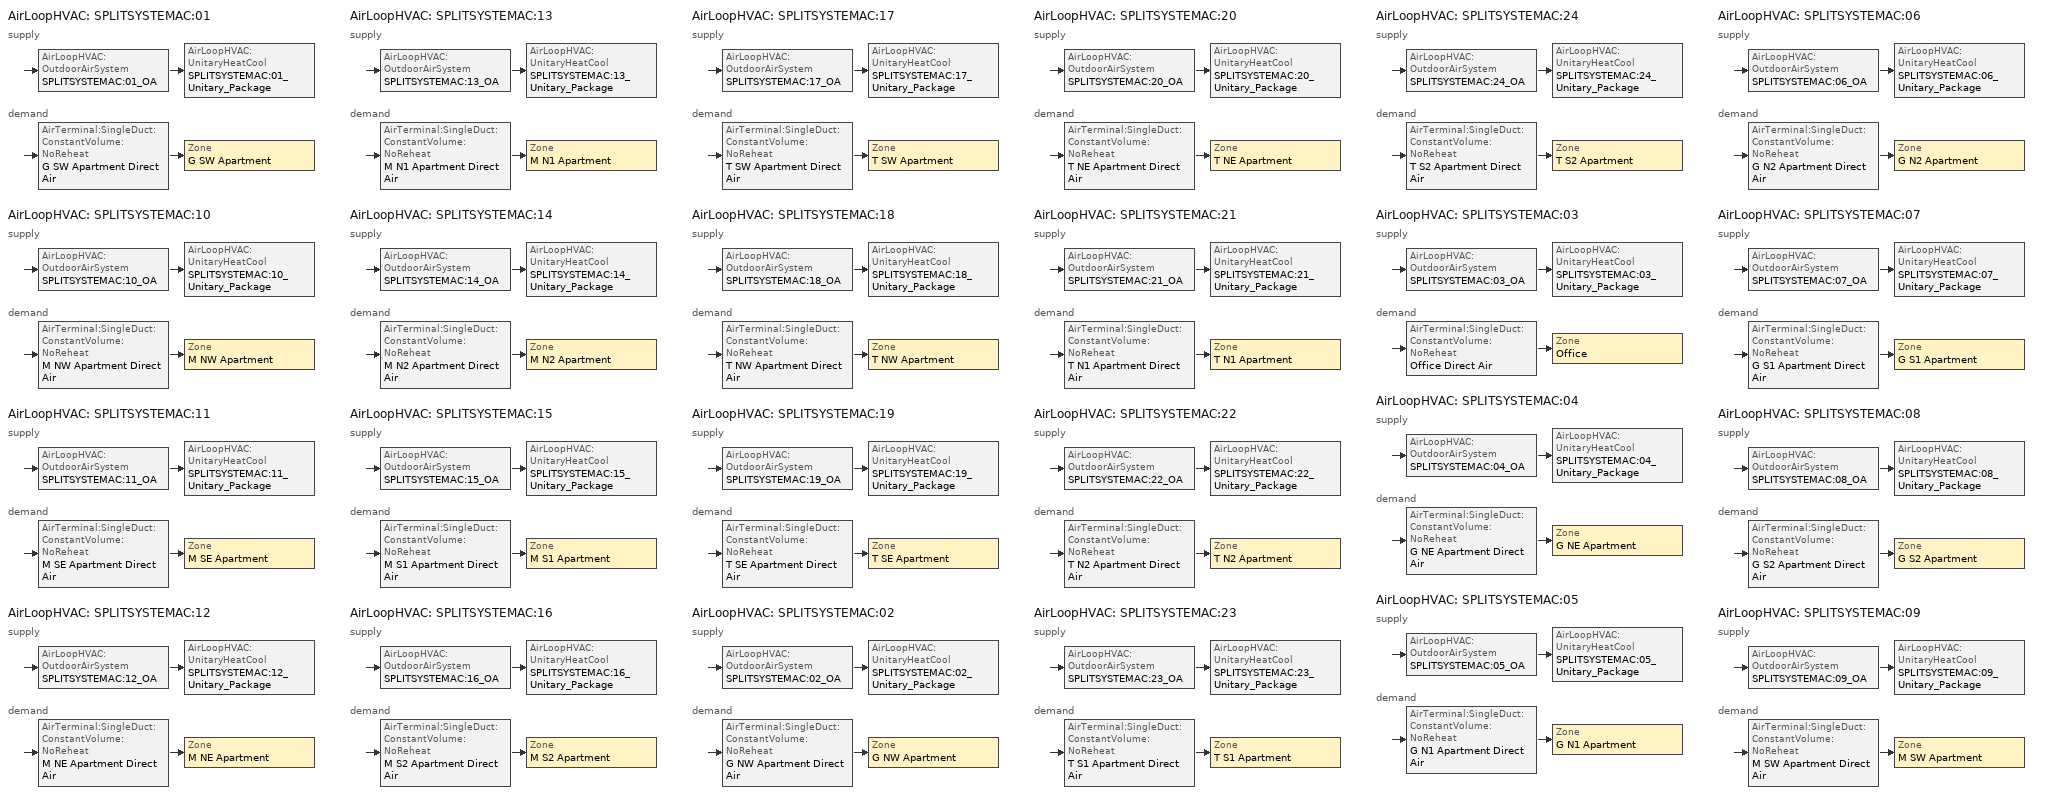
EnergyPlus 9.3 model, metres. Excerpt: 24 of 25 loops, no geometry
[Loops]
AirLoopHVAC 'SPLITSYSTEMAC:01'
 supply: AirLoopHVAC:OutdoorAirSystem 'SPLITSYSTEMAC:01_OA' > AirLoopHVAC:UnitaryHeatCool 'SPLITSYSTEMAC:01_Unitary_Package'
 demand: AirTerminal:SingleDuct:ConstantVolume:NoReheat 'G SW Apartment Direct Air' > Zone 'G SW Apartment'
AirLoopHVAC 'SPLITSYSTEMAC:10'
 supply: AirLoopHVAC:OutdoorAirSystem 'SPLITSYSTEMAC:10_OA' > AirLoopHVAC:UnitaryHeatCool 'SPLITSYSTEMAC:10_Unitary_Package'
 demand: AirTerminal:SingleDuct:ConstantVolume:NoReheat 'M NW Apartment Direct Air' > Zone 'M NW Apartment'
AirLoopHVAC 'SPLITSYSTEMAC:11'
 supply: AirLoopHVAC:OutdoorAirSystem 'SPLITSYSTEMAC:11_OA' > AirLoopHVAC:UnitaryHeatCool 'SPLITSYSTEMAC:11_Unitary_Package'
 demand: AirTerminal:SingleDuct:ConstantVolume:NoReheat 'M SE Apartment Direct Air' > Zone 'M SE Apartment'
AirLoopHVAC 'SPLITSYSTEMAC:12'
 supply: AirLoopHVAC:OutdoorAirSystem 'SPLITSYSTEMAC:12_OA' > AirLoopHVAC:UnitaryHeatCool 'SPLITSYSTEMAC:12_Unitary_Package'
 demand: AirTerminal:SingleDuct:ConstantVolume:NoReheat 'M NE Apartment Direct Air' > Zone 'M NE Apartment'
AirLoopHVAC 'SPLITSYSTEMAC:13'
 supply: AirLoopHVAC:OutdoorAirSystem 'SPLITSYSTEMAC:13_OA' > AirLoopHVAC:UnitaryHeatCool 'SPLITSYSTEMAC:13_Unitary_Package'
 demand: AirTerminal:SingleDuct:ConstantVolume:NoReheat 'M N1 Apartment Direct Air' > Zone 'M N1 Apartment'
AirLoopHVAC 'SPLITSYSTEMAC:14'
 supply: AirLoopHVAC:OutdoorAirSystem 'SPLITSYSTEMAC:14_OA' > AirLoopHVAC:UnitaryHeatCool 'SPLITSYSTEMAC:14_Unitary_Package'
 demand: AirTerminal:SingleDuct:ConstantVolume:NoReheat 'M N2 Apartment Direct Air' > Zone 'M N2 Apartment'
AirLoopHVAC 'SPLITSYSTEMAC:15'
 supply: AirLoopHVAC:OutdoorAirSystem 'SPLITSYSTEMAC:15_OA' > AirLoopHVAC:UnitaryHeatCool 'SPLITSYSTEMAC:15_Unitary_Package'
 demand: AirTerminal:SingleDuct:ConstantVolume:NoReheat 'M S1 Apartment Direct Air' > Zone 'M S1 Apartment'
AirLoopHVAC 'SPLITSYSTEMAC:16'
 supply: AirLoopHVAC:OutdoorAirSystem 'SPLITSYSTEMAC:16_OA' > AirLoopHVAC:UnitaryHeatCool 'SPLITSYSTEMAC:16_Unitary_Package'
 demand: AirTerminal:SingleDuct:ConstantVolume:NoReheat 'M S2 Apartment Direct Air' > Zone 'M S2 Apartment'
AirLoopHVAC 'SPLITSYSTEMAC:17'
 supply: AirLoopHVAC:OutdoorAirSystem 'SPLITSYSTEMAC:17_OA' > AirLoopHVAC:UnitaryHeatCool 'SPLITSYSTEMAC:17_Unitary_Package'
 demand: AirTerminal:SingleDuct:ConstantVolume:NoReheat 'T SW Apartment Direct Air' > Zone 'T SW Apartment'
AirLoopHVAC 'SPLITSYSTEMAC:18'
 supply: AirLoopHVAC:OutdoorAirSystem 'SPLITSYSTEMAC:18_OA' > AirLoopHVAC:UnitaryHeatCool 'SPLITSYSTEMAC:18_Unitary_Package'
 demand: AirTerminal:SingleDuct:ConstantVolume:NoReheat 'T NW Apartment Direct Air' > Zone 'T NW Apartment'
AirLoopHVAC 'SPLITSYSTEMAC:19'
 supply: AirLoopHVAC:OutdoorAirSystem 'SPLITSYSTEMAC:19_OA' > AirLoopHVAC:UnitaryHeatCool 'SPLITSYSTEMAC:19_Unitary_Package'
 demand: AirTerminal:SingleDuct:ConstantVolume:NoReheat 'T SE Apartment Direct Air' > Zone 'T SE Apartment'
AirLoopHVAC 'SPLITSYSTEMAC:02'
 supply: AirLoopHVAC:OutdoorAirSystem 'SPLITSYSTEMAC:02_OA' > AirLoopHVAC:UnitaryHeatCool 'SPLITSYSTEMAC:02_Unitary_Package'
 demand: AirTerminal:SingleDuct:ConstantVolume:NoReheat 'G NW Apartment Direct Air' > Zone 'G NW Apartment'
AirLoopHVAC 'SPLITSYSTEMAC:20'
 supply: AirLoopHVAC:OutdoorAirSystem 'SPLITSYSTEMAC:20_OA' > AirLoopHVAC:UnitaryHeatCool 'SPLITSYSTEMAC:20_Unitary_Package'
 demand: AirTerminal:SingleDuct:ConstantVolume:NoReheat 'T NE Apartment Direct Air' > Zone 'T NE Apartment'
AirLoopHVAC 'SPLITSYSTEMAC:21'
 supply: AirLoopHVAC:OutdoorAirSystem 'SPLITSYSTEMAC:21_OA' > AirLoopHVAC:UnitaryHeatCool 'SPLITSYSTEMAC:21_Unitary_Package'
 demand: AirTerminal:SingleDuct:ConstantVolume:NoReheat 'T N1 Apartment Direct Air' > Zone 'T N1 Apartment'
AirLoopHVAC 'SPLITSYSTEMAC:22'
 supply: AirLoopHVAC:OutdoorAirSystem 'SPLITSYSTEMAC:22_OA' > AirLoopHVAC:UnitaryHeatCool 'SPLITSYSTEMAC:22_Unitary_Package'
 demand: AirTerminal:SingleDuct:ConstantVolume:NoReheat 'T N2 Apartment Direct Air' > Zone 'T N2 Apartment'
AirLoopHVAC 'SPLITSYSTEMAC:23'
 supply: AirLoopHVAC:OutdoorAirSystem 'SPLITSYSTEMAC:23_OA' > AirLoopHVAC:UnitaryHeatCool 'SPLITSYSTEMAC:23_Unitary_Package'
 demand: AirTerminal:SingleDuct:ConstantVolume:NoReheat 'T S1 Apartment Direct Air' > Zone 'T S1 Apartment'
AirLoopHVAC 'SPLITSYSTEMAC:24'
 supply: AirLoopHVAC:OutdoorAirSystem 'SPLITSYSTEMAC:24_OA' > AirLoopHVAC:UnitaryHeatCool 'SPLITSYSTEMAC:24_Unitary_Package'
 demand: AirTerminal:SingleDuct:ConstantVolume:NoReheat 'T S2 Apartment Direct Air' > Zone 'T S2 Apartment'
AirLoopHVAC 'SPLITSYSTEMAC:03'
 supply: AirLoopHVAC:OutdoorAirSystem 'SPLITSYSTEMAC:03_OA' > AirLoopHVAC:UnitaryHeatCool 'SPLITSYSTEMAC:03_Unitary_Package'
 demand: AirTerminal:SingleDuct:ConstantVolume:NoReheat 'Office Direct Air' > Zone 'Office'
AirLoopHVAC 'SPLITSYSTEMAC:04'
 supply: AirLoopHVAC:OutdoorAirSystem 'SPLITSYSTEMAC:04_OA' > AirLoopHVAC:UnitaryHeatCool 'SPLITSYSTEMAC:04_Unitary_Package'
 demand: AirTerminal:SingleDuct:ConstantVolume:NoReheat 'G NE Apartment Direct Air' > Zone 'G NE Apartment'
AirLoopHVAC 'SPLITSYSTEMAC:05'
 supply: AirLoopHVAC:OutdoorAirSystem 'SPLITSYSTEMAC:05_OA' > AirLoopHVAC:UnitaryHeatCool 'SPLITSYSTEMAC:05_Unitary_Package'
 demand: AirTerminal:SingleDuct:ConstantVolume:NoReheat 'G N1 Apartment Direct Air' > Zone 'G N1 Apartment'
AirLoopHVAC 'SPLITSYSTEMAC:06'
 supply: AirLoopHVAC:OutdoorAirSystem 'SPLITSYSTEMAC:06_OA' > AirLoopHVAC:UnitaryHeatCool 'SPLITSYSTEMAC:06_Unitary_Package'
 demand: AirTerminal:SingleDuct:ConstantVolume:NoReheat 'G N2 Apartment Direct Air' > Zone 'G N2 Apartment'
AirLoopHVAC 'SPLITSYSTEMAC:07'
 supply: AirLoopHVAC:OutdoorAirSystem 'SPLITSYSTEMAC:07_OA' > AirLoopHVAC:UnitaryHeatCool 'SPLITSYSTEMAC:07_Unitary_Package'
 demand: AirTerminal:SingleDuct:ConstantVolume:NoReheat 'G S1 Apartment Direct Air' > Zone 'G S1 Apartment'
AirLoopHVAC 'SPLITSYSTEMAC:08'
 supply: AirLoopHVAC:OutdoorAirSystem 'SPLITSYSTEMAC:08_OA' > AirLoopHVAC:UnitaryHeatCool 'SPLITSYSTEMAC:08_Unitary_Package'
 demand: AirTerminal:SingleDuct:ConstantVolume:NoReheat 'G S2 Apartment Direct Air' > Zone 'G S2 Apartment'
AirLoopHVAC 'SPLITSYSTEMAC:09'
 supply: AirLoopHVAC:OutdoorAirSystem 'SPLITSYSTEMAC:09_OA' > AirLoopHVAC:UnitaryHeatCool 'SPLITSYSTEMAC:09_Unitary_Package'
 demand: AirTerminal:SingleDuct:ConstantVolume:NoReheat 'M SW Apartment Direct Air' > Zone 'M SW Apartment'
[Fan:OnOff] Availability Schedule=ALWAYS_ON; Fan Total Efficiency=0.53625; Pressure Rise {Pa}=622; Maximum Flow Rate {m3/s}=AUTOSIZE; Motor Efficiency=0.825; Motor In Airstream Fraction=1
SPLITSYSTEMAC:01_Unitary_Package_fan; SPLITSYSTEMAC:02_Unitary_Package_fan; SPLITSYSTEMAC:03_Unitary_Package_fan; SPLITSYSTEMAC:04_Unitary_Package_fan; SPLITSYSTEMAC:05_Unitary_Package_fan; SPLITSYSTEMAC:06_Unitary_Package_fan; SPLITSYSTEMAC:07_Unitary_Package_fan; SPLITSYSTEMAC:08_Unitary_Package_fan; SPLITSYSTEMAC:09_Unitary_Package_fan; SPLITSYSTEMAC:10_Unitary_Package_fan; SPLITSYSTEMAC:11_Unitary_Package_fan; SPLITSYSTEMAC:12_Unitary_Package_fan; SPLITSYSTEMAC:13_Unitary_Package_fan; SPLITSYSTEMAC:14_Unitary_Package_fan; SPLITSYSTEMAC:15_Unitary_Package_fan; SPLITSYSTEMAC:16_Unitary_Package_fan; SPLITSYSTEMAC:17_Unitary_Package_fan; SPLITSYSTEMAC:18_Unitary_Package_fan; SPLITSYSTEMAC:19_Unitary_Package_fan; SPLITSYSTEMAC:20_Unitary_Package_fan; SPLITSYSTEMAC:21_Unitary_Package_fan; SPLITSYSTEMAC:22_Unitary_Package_fan; SPLITSYSTEMAC:23_Unitary_Package_fan; SPLITSYSTEMAC:24_Unitary_Package_fan
[Coil:Heating:Fuel] Availability Schedule=ALWAYS_ON; Fuel Type=NaturalGas; Burner Efficiency=0.8; Nominal Capacity {W}=AUTOSIZE
SPLITSYSTEMAC:01_Unitary_Package_HeatCoil; SPLITSYSTEMAC:02_Unitary_Package_HeatCoil; SPLITSYSTEMAC:03_Unitary_Package_HeatCoil; SPLITSYSTEMAC:04_Unitary_Package_HeatCoil; SPLITSYSTEMAC:05_Unitary_Package_HeatCoil; SPLITSYSTEMAC:06_Unitary_Package_HeatCoil; SPLITSYSTEMAC:07_Unitary_Package_HeatCoil; SPLITSYSTEMAC:08_Unitary_Package_HeatCoil; SPLITSYSTEMAC:09_Unitary_Package_HeatCoil; SPLITSYSTEMAC:10_Unitary_Package_HeatCoil; SPLITSYSTEMAC:11_Unitary_Package_HeatCoil; SPLITSYSTEMAC:12_Unitary_Package_HeatCoil; SPLITSYSTEMAC:13_Unitary_Package_HeatCoil; SPLITSYSTEMAC:14_Unitary_Package_HeatCoil; SPLITSYSTEMAC:15_Unitary_Package_HeatCoil; SPLITSYSTEMAC:16_Unitary_Package_HeatCoil; SPLITSYSTEMAC:17_Unitary_Package_HeatCoil; SPLITSYSTEMAC:18_Unitary_Package_HeatCoil; SPLITSYSTEMAC:19_Unitary_Package_HeatCoil; SPLITSYSTEMAC:20_Unitary_Package_HeatCoil; SPLITSYSTEMAC:21_Unitary_Package_HeatCoil; SPLITSYSTEMAC:22_Unitary_Package_HeatCoil; SPLITSYSTEMAC:23_Unitary_Package_HeatCoil; SPLITSYSTEMAC:24_Unitary_Package_HeatCoil
[Coil:Cooling:DX:SingleSpeed] Availability Schedule=ALWAYS_ON; Gross Rated Total Cooling Capacity {W}=AUTOSIZE; Gross Rated Sensible Heat Ratio=AUTOSIZE; Gross Rated Cooling COP {W/W}=3.13381; Rated Air Flow Rate {m3/s}=AUTOSIZE; Total Cooling Capacity Function of Temperature Curve=Cool-Cap-fT; Total Cooling Capacity Function of Flow Fraction Curve=ConstantCubic; Energy Input Ratio Function of Temperature Curve=Cool-EIR-fT; Energy Input Ratio Function of Flow Fraction Curve=ConstantCubic; Part Load Fraction Correlation Curve=Cool-PLF-fPLR
SPLITSYSTEMAC:01_Unitary_Package_CoolCoil; SPLITSYSTEMAC:02_Unitary_Package_CoolCoil; SPLITSYSTEMAC:03_Unitary_Package_CoolCoil; SPLITSYSTEMAC:04_Unitary_Package_CoolCoil; SPLITSYSTEMAC:05_Unitary_Package_CoolCoil; SPLITSYSTEMAC:06_Unitary_Package_CoolCoil; SPLITSYSTEMAC:07_Unitary_Package_CoolCoil; SPLITSYSTEMAC:08_Unitary_Package_CoolCoil; SPLITSYSTEMAC:09_Unitary_Package_CoolCoil; SPLITSYSTEMAC:10_Unitary_Package_CoolCoil; SPLITSYSTEMAC:11_Unitary_Package_CoolCoil; SPLITSYSTEMAC:12_Unitary_Package_CoolCoil; SPLITSYSTEMAC:13_Unitary_Package_CoolCoil; SPLITSYSTEMAC:14_Unitary_Package_CoolCoil; SPLITSYSTEMAC:15_Unitary_Package_CoolCoil; SPLITSYSTEMAC:16_Unitary_Package_CoolCoil; SPLITSYSTEMAC:17_Unitary_Package_CoolCoil; SPLITSYSTEMAC:18_Unitary_Package_CoolCoil; SPLITSYSTEMAC:19_Unitary_Package_CoolCoil; SPLITSYSTEMAC:20_Unitary_Package_CoolCoil; SPLITSYSTEMAC:21_Unitary_Package_CoolCoil; SPLITSYSTEMAC:22_Unitary_Package_CoolCoil; SPLITSYSTEMAC:23_Unitary_Package_CoolCoil; SPLITSYSTEMAC:24_Unitary_Package_CoolCoil
[Zone equipment]
G N1 Apartment: G N1 Apartment Direct Air
G N2 Apartment: G N2 Apartment Direct Air
G NE Apartment: G NE Apartment Direct Air
G NW Apartment: G NW Apartment Direct Air
G S1 Apartment: G S1 Apartment Direct Air
G S2 Apartment: G S2 Apartment Direct Air
G SW Apartment: G SW Apartment Direct Air
M N1 Apartment: M N1 Apartment Direct Air
M N2 Apartment: M N2 Apartment Direct Air
M NE Apartment: M NE Apartment Direct Air
M NW Apartment: M NW Apartment Direct Air
M S1 Apartment: M S1 Apartment Direct Air
M S2 Apartment: M S2 Apartment Direct Air
M SE Apartment: M SE Apartment Direct Air
M SW Apartment: M SW Apartment Direct Air
Office: Office Direct Air
T N1 Apartment: T N1 Apartment Direct Air
T N2 Apartment: T N2 Apartment Direct Air
T NE Apartment: T NE Apartment Direct Air
T NW Apartment: T NW Apartment Direct Air
T S1 Apartment: T S1 Apartment Direct Air
T S2 Apartment: T S2 Apartment Direct Air
T SE Apartment: T SE Apartment Direct Air
T SW Apartment: T SW Apartment Direct Air
[Sizing:Zone] Zone Cooling Design Supply Air Temperature Input Method=SupplyAirTemperature; Zone Heating Design Supply Air Temperature Input Method=SupplyAirTemperature; Zone Heating Design Supply Air Temperature {C}=40; Zone Cooling Design Supply Air Humidity Ratio {kgWater/kgDryAir}=0.0085; Zone Heating Design Supply Air Humidity Ratio {kgWater/kgDryAir}=0.008; Cooling Design Air Flow Method=DesignDayWithLimit; Cooling Minimum Air Flow {m3/s}=0; Cooling Minimum Air Flow Fraction=0; Heating Design Air Flow Method=DesignDay; Heating Design Air Flow Rate {m3/s}=0; Account for Dedicated Outdoor Air System=No; Dedicated Outdoor Air System Control Strategy=NeutralSupplyAir; Dedicated Outdoor Air Low Setpoint Temperature for Design {C}=autosize; Dedicated Outdoor Air High Setpoint Temperature for Design {C}=autosize
Name | Zone Cooling Design Supply Air Temperature {C} | Design Specification Outdoor Air Object
G N1 Apartment | 11.1 | SZ DSOA G N1 Apartment
G N2 Apartment | 11.1 | SZ DSOA G N2 Apartment
G NE Apartment | 11.1 | SZ DSOA G NE Apartment
G NW Apartment | 11.1 | SZ DSOA G NW Apartment
G S1 Apartment | 11.1 | SZ DSOA G S1 Apartment
G S2 Apartment | 11.1 | SZ DSOA G S2 Apartment
G SW Apartment | 11.1 | SZ DSOA G SW Apartment
M N1 Apartment | 11.1 | SZ DSOA M N1 Apartment
M N2 Apartment | 11.1 | SZ DSOA M N2 Apartment
M NE Apartment | 11.1 | SZ DSOA M NE Apartment
M NW Apartment | 11.1 | SZ DSOA M NW Apartment
M S1 Apartment | 11.1 | SZ DSOA M S1 Apartment
M S2 Apartment | 11.1 | SZ DSOA M S2 Apartment
M SE Apartment | 11.1 | SZ DSOA M SE Apartment
M SW Apartment | 14 | SZ DSOA M SW Apartment
Office | 11.1 | SZ DSOA Office
T N1 Apartment | 11.1 | SZ DSOA T N1 Apartment
T N2 Apartment | 11.1 | SZ DSOA T N2 Apartment
T NE Apartment | 11.1 | SZ DSOA T NE Apartment
T NW Apartment | 11.1 | SZ DSOA T NW Apartment
T S1 Apartment | 11.1 | SZ DSOA T S1 Apartment
T S2 Apartment | 11.1 | SZ DSOA T S2 Apartment
T SE Apartment | 11.1 | SZ DSOA T SE Apartment
T SW Apartment | 14 | SZ DSOA T SW Apartment
[DesignSpecification:OutdoorAir]
Name | Outdoor Air Method | Outdoor Air Flow per Person {m3/s-person} | Outdoor Air Flow per Zone Floor Area {m3/s-m2} | Outdoor Air Flow per Zone {m3/s}
SZ DSOA G N1 Apartment; SZ DSOA G N2 Apartment; SZ DSOA G NE Apartment; SZ DSOA G NW Apartment; SZ DSOA G S1 Apartment; SZ DSOA G S2 Apartment; SZ DSOA G SW Apartment; SZ DSOA M N1 Apartment; SZ DSOA M N2 Apartment; SZ DSOA M NE Apartment; SZ DSOA M NW Apartment; SZ DSOA M S1 Apartment; SZ DSOA M S2 Apartment; SZ DSOA M SE Apartment; SZ DSOA M SW Apartment; SZ DSOA T N1 Apartment; SZ DSOA T N2 Apartment; SZ DSOA T NE Apartment; SZ DSOA T NW Apartment; SZ DSOA T S1 Apartment; SZ DSOA T S2 Apartment; SZ DSOA T SE Apartment; SZ DSOA T SW Apartment | Flow/Zone | 0 | 0 | 0.04248
SZ DSOA Office | Flow/Person | 0.01
[ZoneControl:Thermostat] Control Type Schedule=Dual Zone Control Type Sched
Name | Zone or ZoneList | Control 1
G N1 Apartment Thermostat | G N1 Apartment | G N1 Apartment DualSPSched
G N2 Apartment Thermostat | G N2 Apartment | G N2 Apartment DualSPSched
G NE Apartment Thermostat | G NE Apartment | G NE Apartment DualSPSched
G NW Apartment Thermostat | G NW Apartment | G NW Apartment DualSPSched
G S1 Apartment Thermostat | G S1 Apartment | G S1 Apartment DualSPSched
G S2 Apartment Thermostat | G S2 Apartment | G S2 Apartment DualSPSched
G SW Apartment Thermostat | G SW Apartment | G SW Apartment DualSPSched
M N1 Apartment Thermostat | M N1 Apartment | M N1 Apartment DualSPSched
M N2 Apartment Thermostat | M N2 Apartment | M N2 Apartment DualSPSched
M NE Apartment Thermostat | M NE Apartment | M NE Apartment DualSPSched
M NW Apartment Thermostat | M NW Apartment | M NW Apartment DualSPSched
M S1 Apartment Thermostat | M S1 Apartment | M S1 Apartment DualSPSched
M S2 Apartment Thermostat | M S2 Apartment | M S2 Apartment DualSPSched
M SE Apartment Thermostat | M SE Apartment | M SE Apartment DualSPSched
M SW Apartment Thermostat | M SW Apartment | M SW Apartment DualSPSched
Office Thermostat | Office | Office DualSPSched
T N1 Apartment Thermostat | T N1 Apartment | T N1 Apartment DualSPSched
T N2 Apartment Thermostat | T N2 Apartment | T N2 Apartment DualSPSched
T NE Apartment Thermostat | T NE Apartment | T NE Apartment DualSPSched
T NW Apartment Thermostat | T NW Apartment | T NW Apartment DualSPSched
T S1 Apartment Thermostat | T S1 Apartment | T S1 Apartment DualSPSched
T S2 Apartment Thermostat | T S2 Apartment | T S2 Apartment DualSPSched
T SE Apartment Thermostat | T SE Apartment | T SE Apartment DualSPSched
T SW Apartment Thermostat | T SW Apartment | T SW Apartment DualSPSched
[ThermostatSetpoint:DualSetpoint]
Name | Heating Setpoint Temperature Schedule | Cooling Setpoint Temperature Schedule
G N1 Apartment DualSPSched; G N2 Apartment DualSPSched; G NE Apartment DualSPSched; G NW Apartment DualSPSched; G S1 Apartment DualSPSched; G S2 Apartment DualSPSched; G SW Apartment DualSPSched; M N1 Apartment DualSPSched; M N2 Apartment DualSPSched; M NE Apartment DualSPSched; M NW Apartment DualSPSched; M S1 Apartment DualSPSched; M S2 Apartment DualSPSched; M SE Apartment DualSPSched; M SW Apartment DualSPSched; T N1 Apartment DualSPSched; T N2 Apartment DualSPSched; T NE Apartment DualSPSched; T NW Apartment DualSPSched; T S1 Apartment DualSPSched; T S2 Apartment DualSPSched; T SE Apartment DualSPSched; T SW Apartment DualSPSched | APT_HTGSETP_SCH | APT_CLGSETP_SCH
Office DualSPSched | OFF_HTGSETP_SCH | OFF_CLGSETP_SCH
[SetpointManager:SingleZone:Reheat] Control Variable=Temperature; Minimum Supply Air Temperature {C}=10; Maximum Supply Air Temperature {C}=50
Name | Control Zone | Setpoint Node or NodeList
SupAirTemp Mngr G N1 Apartment | G N1 Apartment | SPLITSYSTEMAC:05 Supply Equipment Outlet Node
SupAirTemp Mngr G N2 Apartment | G N2 Apartment | SPLITSYSTEMAC:06 Supply Equipment Outlet Node
SupAirTemp Mngr G NE Apartment | G NE Apartment | SPLITSYSTEMAC:04 Supply Equipment Outlet Node
SupAirTemp Mngr G NW Apartment | G NW Apartment | SPLITSYSTEMAC:02 Supply Equipment Outlet Node
SupAirTemp Mngr G S1 Apartment | G S1 Apartment | SPLITSYSTEMAC:07 Supply Equipment Outlet Node
SupAirTemp Mngr G S2 Apartment | G S2 Apartment | SPLITSYSTEMAC:08 Supply Equipment Outlet Node
SupAirTemp Mngr G SW Apartment | G SW Apartment | SPLITSYSTEMAC:01 Supply Equipment Outlet Node
SupAirTemp Mngr M N1 Apartment | M N1 Apartment | SPLITSYSTEMAC:13 Supply Equipment Outlet Node
SupAirTemp Mngr M N2 Apartment | M N2 Apartment | SPLITSYSTEMAC:14 Supply Equipment Outlet Node
SupAirTemp Mngr M NE Apartment | M NE Apartment | SPLITSYSTEMAC:12 Supply Equipment Outlet Node
SupAirTemp Mngr M NW Apartment | M NW Apartment | SPLITSYSTEMAC:10 Supply Equipment Outlet Node
SupAirTemp Mngr M S1 Apartment | M S1 Apartment | SPLITSYSTEMAC:15 Supply Equipment Outlet Node
SupAirTemp Mngr M S2 Apartment | M S2 Apartment | SPLITSYSTEMAC:16 Supply Equipment Outlet Node
SupAirTemp Mngr M SE Apartment | M SE Apartment | SPLITSYSTEMAC:11 Supply Equipment Outlet Node
SupAirTemp Mngr M SW Apartment | M SW Apartment | SPLITSYSTEMAC:09 Supply Equipment Outlet Node
SupAirTemp Mngr T N1 Apartment | T N1 Apartment | SPLITSYSTEMAC:21 Supply Equipment Outlet Node
SupAirTemp Mngr T N2 Apartment | T N2 Apartment | SPLITSYSTEMAC:22 Supply Equipment Outlet Node
SupAirTemp Mngr T NE Apartment | T NE Apartment | SPLITSYSTEMAC:20 Supply Equipment Outlet Node
SupAirTemp Mngr T NW Apartment | T NW Apartment | SPLITSYSTEMAC:18 Supply Equipment Outlet Node
SupAirTemp Mngr T S1 Apartment | T S1 Apartment | SPLITSYSTEMAC:23 Supply Equipment Outlet Node
SupAirTemp Mngr T S2 Apartment | T S2 Apartment | SPLITSYSTEMAC:24 Supply Equipment Outlet Node
SupAirTemp Mngr T SE Apartment | T SE Apartment | SPLITSYSTEMAC:19 Supply Equipment Outlet Node
SupAirTemp Mngr T SW Apartment | T SW Apartment | SPLITSYSTEMAC:17 Supply Equipment Outlet Node
SupAirTemp MngrOffice | Office | SPLITSYSTEMAC:03 Supply Equipment Outlet Node
[Sizing:System] Type of Load to Size On=Sensible; Design Outdoor Air Flow Rate {m3/s}=AUTOSIZE; Central Heating Maximum System Air Flow Ratio=1; Preheat Design Temperature {C}=7; Preheat Design Humidity Ratio {kgWater/kgDryAir}=0.008; Precool Design Temperature {C}=11.1; Precool Design Humidity Ratio {kgWater/kgDryAir}=0.008; Central Cooling Design Supply Air Temperature {C}=11.1; Central Heating Design Supply Air Temperature {C}=40; Type of Zone Sum to Use=NonCoincident; 100% Outdoor Air in Cooling=No; 100% Outdoor Air in Heating=No; Central Cooling Design Supply Air Humidity Ratio {kgWater/kgDryAir}=0.0085; Central Heating Design Supply Air Humidity Ratio {kgWater/kgDryAir}=0.008; Cooling Supply Air Flow Rate Method=DesignDay; Cooling Supply Air Flow Rate {m3/s}=0; Heating Supply Air Flow Rate Method=DesignDay; Heating Supply Air Flow Rate {m3/s}=0; System Outdoor Air Method=ZoneSum; Zone Maximum Outdoor Air Fraction=1; Cooling Design Capacity Method=CoolingDesignCapacity; Cooling Design Capacity {W}=autosize; Heating Design Capacity Method=HeatingDesignCapacity; Heating Design Capacity {W}=autosize; Central Cooling Capacity Control Method=OnOff
SPLITSYSTEMAC:01; SPLITSYSTEMAC:02; SPLITSYSTEMAC:03; SPLITSYSTEMAC:04; SPLITSYSTEMAC:05; SPLITSYSTEMAC:06; SPLITSYSTEMAC:07; SPLITSYSTEMAC:08; SPLITSYSTEMAC:09; SPLITSYSTEMAC:10; SPLITSYSTEMAC:11; SPLITSYSTEMAC:12; SPLITSYSTEMAC:13; SPLITSYSTEMAC:14; SPLITSYSTEMAC:15; SPLITSYSTEMAC:16; SPLITSYSTEMAC:17; SPLITSYSTEMAC:18; SPLITSYSTEMAC:19; SPLITSYSTEMAC:20; SPLITSYSTEMAC:21; SPLITSYSTEMAC:22; SPLITSYSTEMAC:23; SPLITSYSTEMAC:24
[Controller:OutdoorAir] Minimum Outdoor Air Flow Rate {m3/s}=AUTOSIZE; Maximum Outdoor Air Flow Rate {m3/s}=AUTOSIZE; Economizer Control Type=NoEconomizer; Economizer Control Action Type=ModulateFlow; Economizer Maximum Limit Dry-Bulb Temperature {C}=28; Economizer Maximum Limit Enthalpy {J/kg}=64000; Economizer Minimum Limit Dry-Bulb Temperature {C}=-100; Lockout Type=NoLockout; Minimum Limit Type=FixedMinimum
Name | Minimum Outdoor Air Schedule
SPLITSYSTEMAC:01_OA_Controller; SPLITSYSTEMAC:02_OA_Controller; SPLITSYSTEMAC:04_OA_Controller; SPLITSYSTEMAC:05_OA_Controller; SPLITSYSTEMAC:06_OA_Controller; SPLITSYSTEMAC:07_OA_Controller; SPLITSYSTEMAC:08_OA_Controller; SPLITSYSTEMAC:09_OA_Controller; SPLITSYSTEMAC:10_OA_Controller; SPLITSYSTEMAC:11_OA_Controller; SPLITSYSTEMAC:12_OA_Controller; SPLITSYSTEMAC:13_OA_Controller; SPLITSYSTEMAC:14_OA_Controller; SPLITSYSTEMAC:15_OA_Controller; SPLITSYSTEMAC:16_OA_Controller; SPLITSYSTEMAC:17_OA_Controller; SPLITSYSTEMAC:18_OA_Controller; SPLITSYSTEMAC:19_OA_Controller; SPLITSYSTEMAC:20_OA_Controller; SPLITSYSTEMAC:21_OA_Controller; SPLITSYSTEMAC:22_OA_Controller; SPLITSYSTEMAC:23_OA_Controller; SPLITSYSTEMAC:24_OA_Controller | MinOA_Sched
SPLITSYSTEMAC:03_OA_Controller | Office_Operation
[AirLoopHVAC] Design Supply Air Flow Rate {m3/s}=AUTOSIZE
SPLITSYSTEMAC:01; SPLITSYSTEMAC:10; SPLITSYSTEMAC:11; SPLITSYSTEMAC:12; SPLITSYSTEMAC:13; SPLITSYSTEMAC:14; SPLITSYSTEMAC:15; SPLITSYSTEMAC:16; SPLITSYSTEMAC:17; SPLITSYSTEMAC:18; SPLITSYSTEMAC:19; SPLITSYSTEMAC:02; SPLITSYSTEMAC:20; SPLITSYSTEMAC:21; SPLITSYSTEMAC:22; SPLITSYSTEMAC:23; SPLITSYSTEMAC:24; SPLITSYSTEMAC:03; SPLITSYSTEMAC:04; SPLITSYSTEMAC:05; SPLITSYSTEMAC:06; SPLITSYSTEMAC:07; SPLITSYSTEMAC:08; SPLITSYSTEMAC:09
[AirLoopHVAC:UnitaryHeatCool] Availability Schedule=ALWAYS_ON; Maximum Supply Air Temperature {C}=AUTOSIZE; Cooling Supply Air Flow Rate {m3/s}=AUTOSIZE; Heating Supply Air Flow Rate {m3/s}=AUTOSIZE; No Load Supply Air Flow Rate {m3/s}=AUTOSIZE; Fan Placement=BlowThrough; Dehumidification Control Type=None
Name | Supply Air Fan Operating Mode Schedule | Controlling Zone or Thermostat Location | Supply Fan | Heating Coil | Cooling Coil
SPLITSYSTEMAC:01_Unitary_Package | Apt_Operation | G SW Apartment | SPLITSYSTEMAC:01_Unitary_Package_fan | SPLITSYSTEMAC:01_Unitary_Package_HeatCoil | SPLITSYSTEMAC:01_Unitary_Package_CoolCoil
SPLITSYSTEMAC:02_Unitary_Package | Apt_Operation | G NW Apartment | SPLITSYSTEMAC:02_Unitary_Package_fan | SPLITSYSTEMAC:02_Unitary_Package_HeatCoil | SPLITSYSTEMAC:02_Unitary_Package_CoolCoil
SPLITSYSTEMAC:03_Unitary_Package | Office_Operation | Office | SPLITSYSTEMAC:03_Unitary_Package_fan | SPLITSYSTEMAC:03_Unitary_Package_HeatCoil | SPLITSYSTEMAC:03_Unitary_Package_CoolCoil
SPLITSYSTEMAC:04_Unitary_Package | Apt_Operation | G NE Apartment | SPLITSYSTEMAC:04_Unitary_Package_fan | SPLITSYSTEMAC:04_Unitary_Package_HeatCoil | SPLITSYSTEMAC:04_Unitary_Package_CoolCoil
SPLITSYSTEMAC:05_Unitary_Package | Apt_Operation | G N1 Apartment | SPLITSYSTEMAC:05_Unitary_Package_fan | SPLITSYSTEMAC:05_Unitary_Package_HeatCoil | SPLITSYSTEMAC:05_Unitary_Package_CoolCoil
SPLITSYSTEMAC:06_Unitary_Package | Apt_Operation | G N2 Apartment | SPLITSYSTEMAC:06_Unitary_Package_fan | SPLITSYSTEMAC:06_Unitary_Package_HeatCoil | SPLITSYSTEMAC:06_Unitary_Package_CoolCoil
SPLITSYSTEMAC:07_Unitary_Package | Apt_Operation | G S1 Apartment | SPLITSYSTEMAC:07_Unitary_Package_fan | SPLITSYSTEMAC:07_Unitary_Package_HeatCoil | SPLITSYSTEMAC:07_Unitary_Package_CoolCoil
SPLITSYSTEMAC:08_Unitary_Package | Apt_Operation | G S2 Apartment | SPLITSYSTEMAC:08_Unitary_Package_fan | SPLITSYSTEMAC:08_Unitary_Package_HeatCoil | SPLITSYSTEMAC:08_Unitary_Package_CoolCoil
SPLITSYSTEMAC:09_Unitary_Package | Apt_Operation | M SW Apartment | SPLITSYSTEMAC:09_Unitary_Package_fan | SPLITSYSTEMAC:09_Unitary_Package_HeatCoil | SPLITSYSTEMAC:09_Unitary_Package_CoolCoil
SPLITSYSTEMAC:10_Unitary_Package | Apt_Operation | M NW Apartment | SPLITSYSTEMAC:10_Unitary_Package_fan | SPLITSYSTEMAC:10_Unitary_Package_HeatCoil | SPLITSYSTEMAC:10_Unitary_Package_CoolCoil
SPLITSYSTEMAC:11_Unitary_Package | Apt_Operation | M SE Apartment | SPLITSYSTEMAC:11_Unitary_Package_fan | SPLITSYSTEMAC:11_Unitary_Package_HeatCoil | SPLITSYSTEMAC:11_Unitary_Package_CoolCoil
SPLITSYSTEMAC:12_Unitary_Package | Apt_Operation | M NE Apartment | SPLITSYSTEMAC:12_Unitary_Package_fan | SPLITSYSTEMAC:12_Unitary_Package_HeatCoil | SPLITSYSTEMAC:12_Unitary_Package_CoolCoil
SPLITSYSTEMAC:13_Unitary_Package | Apt_Operation | M N1 Apartment | SPLITSYSTEMAC:13_Unitary_Package_fan | SPLITSYSTEMAC:13_Unitary_Package_HeatCoil | SPLITSYSTEMAC:13_Unitary_Package_CoolCoil
SPLITSYSTEMAC:14_Unitary_Package | Apt_Operation | M N2 Apartment | SPLITSYSTEMAC:14_Unitary_Package_fan | SPLITSYSTEMAC:14_Unitary_Package_HeatCoil | SPLITSYSTEMAC:14_Unitary_Package_CoolCoil
SPLITSYSTEMAC:15_Unitary_Package | Apt_Operation | M S1 Apartment | SPLITSYSTEMAC:15_Unitary_Package_fan | SPLITSYSTEMAC:15_Unitary_Package_HeatCoil | SPLITSYSTEMAC:15_Unitary_Package_CoolCoil
SPLITSYSTEMAC:16_Unitary_Package | Apt_Operation | M S2 Apartment | SPLITSYSTEMAC:16_Unitary_Package_fan | SPLITSYSTEMAC:16_Unitary_Package_HeatCoil | SPLITSYSTEMAC:16_Unitary_Package_CoolCoil
SPLITSYSTEMAC:17_Unitary_Package | Apt_Operation | T SW Apartment | SPLITSYSTEMAC:17_Unitary_Package_fan | SPLITSYSTEMAC:17_Unitary_Package_HeatCoil | SPLITSYSTEMAC:17_Unitary_Package_CoolCoil
SPLITSYSTEMAC:18_Unitary_Package | Apt_Operation | T NW Apartment | SPLITSYSTEMAC:18_Unitary_Package_fan | SPLITSYSTEMAC:18_Unitary_Package_HeatCoil | SPLITSYSTEMAC:18_Unitary_Package_CoolCoil
SPLITSYSTEMAC:19_Unitary_Package | Apt_Operation | T SE Apartment | SPLITSYSTEMAC:19_Unitary_Package_fan | SPLITSYSTEMAC:19_Unitary_Package_HeatCoil | SPLITSYSTEMAC:19_Unitary_Package_CoolCoil
SPLITSYSTEMAC:20_Unitary_Package | Apt_Operation | T NE Apartment | SPLITSYSTEMAC:20_Unitary_Package_fan | SPLITSYSTEMAC:20_Unitary_Package_HeatCoil | SPLITSYSTEMAC:20_Unitary_Package_CoolCoil
SPLITSYSTEMAC:21_Unitary_Package | Apt_Operation | T N1 Apartment | SPLITSYSTEMAC:21_Unitary_Package_fan | SPLITSYSTEMAC:21_Unitary_Package_HeatCoil | SPLITSYSTEMAC:21_Unitary_Package_CoolCoil
SPLITSYSTEMAC:22_Unitary_Package | Apt_Operation | T N2 Apartment | SPLITSYSTEMAC:22_Unitary_Package_fan | SPLITSYSTEMAC:22_Unitary_Package_HeatCoil | SPLITSYSTEMAC:22_Unitary_Package_CoolCoil
SPLITSYSTEMAC:23_Unitary_Package | Apt_Operation | T S1 Apartment | SPLITSYSTEMAC:23_Unitary_Package_fan | SPLITSYSTEMAC:23_Unitary_Package_HeatCoil | SPLITSYSTEMAC:23_Unitary_Package_CoolCoil
SPLITSYSTEMAC:24_Unitary_Package | Apt_Operation | T S2 Apartment | SPLITSYSTEMAC:24_Unitary_Package_fan | SPLITSYSTEMAC:24_Unitary_Package_HeatCoil | SPLITSYSTEMAC:24_Unitary_Package_CoolCoil
[AirTerminal:SingleDuct:ConstantVolume:NoReheat] Availability Schedule=ALWAYS_ON; Maximum Air Flow Rate {m3/s}=AUTOSIZE
G N1 Apartment Direct Air; G N2 Apartment Direct Air; G NE Apartment Direct Air; G NW Apartment Direct Air; G S1 Apartment Direct Air; G S2 Apartment Direct Air; G SW Apartment Direct Air; M N1 Apartment Direct Air; M N2 Apartment Direct Air; M NE Apartment Direct Air; M NW Apartment Direct Air; M S1 Apartment Direct Air; M S2 Apartment Direct Air; M SE Apartment Direct Air; M SW Apartment Direct Air; Office Direct Air; T N1 Apartment Direct Air; T N2 Apartment Direct Air; T NE Apartment Direct Air; T NW Apartment Direct Air; T S1 Apartment Direct Air; T S2 Apartment Direct Air; T SE Apartment Direct Air; T SW Apartment Direct Air
[SetpointManager:MixedAir] Control Variable=Temperature
Name | Setpoint Node or NodeList
SPLITSYSTEMAC:01_OAMixed Air Temp Manager | OA-SPLITSYSTEMAC:01_Unitary_PackageNode
SPLITSYSTEMAC:02_OAMixed Air Temp Manager | OA-SPLITSYSTEMAC:02_Unitary_PackageNode
SPLITSYSTEMAC:03_OAMixed Air Temp Manager | OA-SPLITSYSTEMAC:03_Unitary_PackageNode
SPLITSYSTEMAC:04_OAMixed Air Temp Manager | OA-SPLITSYSTEMAC:04_Unitary_PackageNode
SPLITSYSTEMAC:05_OAMixed Air Temp Manager | OA-SPLITSYSTEMAC:05_Unitary_PackageNode
SPLITSYSTEMAC:06_OAMixed Air Temp Manager | OA-SPLITSYSTEMAC:06_Unitary_PackageNode
SPLITSYSTEMAC:07_OAMixed Air Temp Manager | OA-SPLITSYSTEMAC:07_Unitary_PackageNode
SPLITSYSTEMAC:08_OAMixed Air Temp Manager | OA-SPLITSYSTEMAC:08_Unitary_PackageNode
SPLITSYSTEMAC:09_OAMixed Air Temp Manager | OA-SPLITSYSTEMAC:09_Unitary_PackageNode
SPLITSYSTEMAC:10_OAMixed Air Temp Manager | OA-SPLITSYSTEMAC:10_Unitary_PackageNode
SPLITSYSTEMAC:11_OAMixed Air Temp Manager | OA-SPLITSYSTEMAC:11_Unitary_PackageNode
SPLITSYSTEMAC:12_OAMixed Air Temp Manager | OA-SPLITSYSTEMAC:12_Unitary_PackageNode
SPLITSYSTEMAC:13_OAMixed Air Temp Manager | OA-SPLITSYSTEMAC:13_Unitary_PackageNode
SPLITSYSTEMAC:14_OAMixed Air Temp Manager | OA-SPLITSYSTEMAC:14_Unitary_PackageNode
SPLITSYSTEMAC:15_OAMixed Air Temp Manager | OA-SPLITSYSTEMAC:15_Unitary_PackageNode
SPLITSYSTEMAC:16_OAMixed Air Temp Manager | OA-SPLITSYSTEMAC:16_Unitary_PackageNode
SPLITSYSTEMAC:17_OAMixed Air Temp Manager | OA-SPLITSYSTEMAC:17_Unitary_PackageNode
SPLITSYSTEMAC:18_OAMixed Air Temp Manager | OA-SPLITSYSTEMAC:18_Unitary_PackageNode
SPLITSYSTEMAC:19_OAMixed Air Temp Manager | OA-SPLITSYSTEMAC:19_Unitary_PackageNode
SPLITSYSTEMAC:20_OAMixed Air Temp Manager | OA-SPLITSYSTEMAC:20_Unitary_PackageNode
SPLITSYSTEMAC:21_OAMixed Air Temp Manager | OA-SPLITSYSTEMAC:21_Unitary_PackageNode
SPLITSYSTEMAC:22_OAMixed Air Temp Manager | OA-SPLITSYSTEMAC:22_Unitary_PackageNode
SPLITSYSTEMAC:23_OAMixed Air Temp Manager | OA-SPLITSYSTEMAC:23_Unitary_PackageNode
SPLITSYSTEMAC:24_OAMixed Air Temp Manager | OA-SPLITSYSTEMAC:24_Unitary_PackageNode
[EnergyManagementSystem:Sensor]
Cooling_Coil_1: SPLITSYSTEMAC:01_UNITARY_PACKAGE_COOLCOIL; Cooling Coil Electric Energy
Cooling_Coil_2: SPLITSYSTEMAC:02_UNITARY_PACKAGE_COOLCOIL; Cooling Coil Electric Energy
Cooling_Coil_3: SPLITSYSTEMAC:03_UNITARY_PACKAGE_COOLCOIL; Cooling Coil Electric Energy
Cooling_Coil_4: SPLITSYSTEMAC:04_UNITARY_PACKAGE_COOLCOIL; Cooling Coil Electric Energy
Cooling_Coil_5: SPLITSYSTEMAC:05_UNITARY_PACKAGE_COOLCOIL; Cooling Coil Electric Energy
Cooling_Coil_6: SPLITSYSTEMAC:06_UNITARY_PACKAGE_COOLCOIL; Cooling Coil Electric Energy
Cooling_Coil_7: SPLITSYSTEMAC:07_UNITARY_PACKAGE_COOLCOIL; Cooling Coil Electric Energy
Cooling_Coil_8: SPLITSYSTEMAC:08_UNITARY_PACKAGE_COOLCOIL; Cooling Coil Electric Energy
Cooling_Coil_9: SPLITSYSTEMAC:09_UNITARY_PACKAGE_COOLCOIL; Cooling Coil Electric Energy
Cooling_Coil_10: SPLITSYSTEMAC:10_UNITARY_PACKAGE_COOLCOIL; Cooling Coil Electric Energy
Cooling_Coil_11: SPLITSYSTEMAC:11_UNITARY_PACKAGE_COOLCOIL; Cooling Coil Electric Energy
Cooling_Coil_12: SPLITSYSTEMAC:12_UNITARY_PACKAGE_COOLCOIL; Cooling Coil Electric Energy
Cooling_Coil_13: SPLITSYSTEMAC:13_UNITARY_PACKAGE_COOLCOIL; Cooling Coil Electric Energy
Cooling_Coil_14: SPLITSYSTEMAC:14_UNITARY_PACKAGE_COOLCOIL; Cooling Coil Electric Energy
Cooling_Coil_15: SPLITSYSTEMAC:15_UNITARY_PACKAGE_COOLCOIL; Cooling Coil Electric Energy
Cooling_Coil_16: SPLITSYSTEMAC:16_UNITARY_PACKAGE_COOLCOIL; Cooling Coil Electric Energy
Cooling_Coil_17: SPLITSYSTEMAC:17_UNITARY_PACKAGE_COOLCOIL; Cooling Coil Electric Energy
Cooling_Coil_18: SPLITSYSTEMAC:18_UNITARY_PACKAGE_COOLCOIL; Cooling Coil Electric Energy
Cooling_Coil_19: SPLITSYSTEMAC:19_UNITARY_PACKAGE_COOLCOIL; Cooling Coil Electric Energy
Cooling_Coil_20: SPLITSYSTEMAC:20_UNITARY_PACKAGE_COOLCOIL; Cooling Coil Electric Energy
Cooling_Coil_21: SPLITSYSTEMAC:21_UNITARY_PACKAGE_COOLCOIL; Cooling Coil Electric Energy
Cooling_Coil_22: SPLITSYSTEMAC:22_UNITARY_PACKAGE_COOLCOIL; Cooling Coil Electric Energy
Cooling_Coil_23: SPLITSYSTEMAC:23_UNITARY_PACKAGE_COOLCOIL; Cooling Coil Electric Energy
Cooling_Coil_24: SPLITSYSTEMAC:24_UNITARY_PACKAGE_COOLCOIL; Cooling Coil Electric Energy
G_SW_APARTMENT_O: G SW APARTMENT; Zone People Occupant Count
G_SW_APARTMENT_T: G SW APARTMENT; Zone Mean Air Temperature
G_SW_APARTMENT_H: G SW APARTMENT; Zone Air System Sensible Heating Energy
G_SW_APARTMENT_C: G SW APARTMENT; Zone Air System Sensible Cooling Energy
G_NW_APARTMENT_O: G NW APARTMENT; Zone People Occupant Count
G_NW_APARTMENT_T: G NW APARTMENT; Zone Mean Air Temperature
G_NW_APARTMENT_H: G NW APARTMENT; Zone Air System Sensible Heating Energy
G_NW_APARTMENT_C: G NW APARTMENT; Zone Air System Sensible Cooling Energy
OFFICE_O: OFFICE; Zone People Occupant Count
OFFICE_T: OFFICE; Zone Mean Air Temperature
OFFICE_H: OFFICE; Zone Air System Sensible Heating Energy
OFFICE_C: OFFICE; Zone Air System Sensible Cooling Energy
G_NE_APARTMENT_O: G NE APARTMENT; Zone People Occupant Count
G_NE_APARTMENT_T: G NE APARTMENT; Zone Mean Air Temperature
G_NE_APARTMENT_H: G NE APARTMENT; Zone Air System Sensible Heating Energy
G_NE_APARTMENT_C: G NE APARTMENT; Zone Air System Sensible Cooling Energy
G_N1_APARTMENT_O: G N1 APARTMENT; Zone People Occupant Count
G_N1_APARTMENT_T: G N1 APARTMENT; Zone Mean Air Temperature
G_N1_APARTMENT_H: G N1 APARTMENT; Zone Air System Sensible Heating Energy
G_N1_APARTMENT_C: G N1 APARTMENT; Zone Air System Sensible Cooling Energy
G_N2_APARTMENT_O: G N2 APARTMENT; Zone People Occupant Count
G_N2_APARTMENT_T: G N2 APARTMENT; Zone Mean Air Temperature
G_N2_APARTMENT_H: G N2 APARTMENT; Zone Air System Sensible Heating Energy
G_N2_APARTMENT_C: G N2 APARTMENT; Zone Air System Sensible Cooling Energy
G_S1_APARTMENT_O: G S1 APARTMENT; Zone People Occupant Count
G_S1_APARTMENT_T: G S1 APARTMENT; Zone Mean Air Temperature
G_S1_APARTMENT_H: G S1 APARTMENT; Zone Air System Sensible Heating Energy
G_S1_APARTMENT_C: G S1 APARTMENT; Zone Air System Sensible Cooling Energy
G_S2_APARTMENT_O: G S2 APARTMENT; Zone People Occupant Count
G_S2_APARTMENT_T: G S2 APARTMENT; Zone Mean Air Temperature
G_S2_APARTMENT_H: G S2 APARTMENT; Zone Air System Sensible Heating Energy
G_S2_APARTMENT_C: G S2 APARTMENT; Zone Air System Sensible Cooling Energy
M_SW_APARTMENT_O: M SW APARTMENT; Zone People Occupant Count
M_SW_APARTMENT_T: M SW APARTMENT; Zone Mean Air Temperature
M_SW_APARTMENT_H: M SW APARTMENT; Zone Air System Sensible Heating Energy
M_SW_APARTMENT_C: M SW APARTMENT; Zone Air System Sensible Cooling Energy
M_NW_APARTMENT_O: M NW APARTMENT; Zone People Occupant Count
M_NW_APARTMENT_T: M NW APARTMENT; Zone Mean Air Temperature
M_NW_APARTMENT_H: M NW APARTMENT; Zone Air System Sensible Heating Energy
M_NW_APARTMENT_C: M NW APARTMENT; Zone Air System Sensible Cooling Energy
M_SE_APARTMENT_O: M SE APARTMENT; Zone People Occupant Count
M_SE_APARTMENT_T: M SE APARTMENT; Zone Mean Air Temperature
M_SE_APARTMENT_H: M SE APARTMENT; Zone Air System Sensible Heating Energy
M_SE_APARTMENT_C: M SE APARTMENT; Zone Air System Sensible Cooling Energy
M_NE_APARTMENT_O: M NE APARTMENT; Zone People Occupant Count
M_NE_APARTMENT_T: M NE APARTMENT; Zone Mean Air Temperature
M_NE_APARTMENT_H: M NE APARTMENT; Zone Air System Sensible Heating Energy
M_NE_APARTMENT_C: M NE APARTMENT; Zone Air System Sensible Cooling Energy
M_N1_APARTMENT_O: M N1 APARTMENT; Zone People Occupant Count
M_N1_APARTMENT_T: M N1 APARTMENT; Zone Mean Air Temperature
M_N1_APARTMENT_H: M N1 APARTMENT; Zone Air System Sensible Heating Energy
M_N1_APARTMENT_C: M N1 APARTMENT; Zone Air System Sensible Cooling Energy
M_N2_APARTMENT_O: M N2 APARTMENT; Zone People Occupant Count
M_N2_APARTMENT_T: M N2 APARTMENT; Zone Mean Air Temperature
M_N2_APARTMENT_H: M N2 APARTMENT; Zone Air System Sensible Heating Energy
M_N2_APARTMENT_C: M N2 APARTMENT; Zone Air System Sensible Cooling Energy
M_S1_APARTMENT_O: M S1 APARTMENT; Zone People Occupant Count
M_S1_APARTMENT_T: M S1 APARTMENT; Zone Mean Air Temperature
M_S1_APARTMENT_H: M S1 APARTMENT; Zone Air System Sensible Heating Energy
M_S1_APARTMENT_C: M S1 APARTMENT; Zone Air System Sensible Cooling Energy
M_S2_APARTMENT_O: M S2 APARTMENT; Zone People Occupant Count
M_S2_APARTMENT_T: M S2 APARTMENT; Zone Mean Air Temperature
M_S2_APARTMENT_H: M S2 APARTMENT; Zone Air System Sensible Heating Energy
M_S2_APARTMENT_C: M S2 APARTMENT; Zone Air System Sensible Cooling Energy
T_SW_APARTMENT_O: T SW APARTMENT; Zone People Occupant Count
T_SW_APARTMENT_T: T SW APARTMENT; Zone Mean Air Temperature
T_SW_APARTMENT_H: T SW APARTMENT; Zone Air System Sensible Heating Energy
T_SW_APARTMENT_C: T SW APARTMENT; Zone Air System Sensible Cooling Energy
T_NW_APARTMENT_O: T NW APARTMENT; Zone People Occupant Count
T_NW_APARTMENT_T: T NW APARTMENT; Zone Mean Air Temperature
T_NW_APARTMENT_H: T NW APARTMENT; Zone Air System Sensible Heating Energy
T_NW_APARTMENT_C: T NW APARTMENT; Zone Air System Sensible Cooling Energy
T_SE_APARTMENT_O: T SE APARTMENT; Zone People Occupant Count
T_SE_APARTMENT_T: T SE APARTMENT; Zone Mean Air Temperature
T_SE_APARTMENT_H: T SE APARTMENT; Zone Air System Sensible Heating Energy
T_SE_APARTMENT_C: T SE APARTMENT; Zone Air System Sensible Cooling Energy
T_NE_APARTMENT_O: T NE APARTMENT; Zone People Occupant Count
T_NE_APARTMENT_T: T NE APARTMENT; Zone Mean Air Temperature
T_NE_APARTMENT_H: T NE APARTMENT; Zone Air System Sensible Heating Energy
T_NE_APARTMENT_C: T NE APARTMENT; Zone Air System Sensible Cooling Energy
T_N1_APARTMENT_O: T N1 APARTMENT; Zone People Occupant Count
T_N1_APARTMENT_T: T N1 APARTMENT; Zone Mean Air Temperature
T_N1_APARTMENT_H: T N1 APARTMENT; Zone Air System Sensible Heating Energy
T_N1_APARTMENT_C: T N1 APARTMENT; Zone Air System Sensible Cooling Energy
T_N2_APARTMENT_O: T N2 APARTMENT; Zone People Occupant Count
T_N2_APARTMENT_T: T N2 APARTMENT; Zone Mean Air Temperature
T_N2_APARTMENT_H: T N2 APARTMENT; Zone Air System Sensible Heating Energy
T_N2_APARTMENT_C: T N2 APARTMENT; Zone Air System Sensible Cooling Energy
T_S1_APARTMENT_O: T S1 APARTMENT; Zone People Occupant Count
T_S1_APARTMENT_T: T S1 APARTMENT; Zone Mean Air Temperature
T_S1_APARTMENT_H: T S1 APARTMENT; Zone Air System Sensible Heating Energy
T_S1_APARTMENT_C: T S1 APARTMENT; Zone Air System Sensible Cooling Energy
T_S2_APARTMENT_O: T S2 APARTMENT; Zone People Occupant Count
T_S2_APARTMENT_T: T S2 APARTMENT; Zone Mean Air Temperature
T_S2_APARTMENT_H: T S2 APARTMENT; Zone Air System Sensible Heating Energy
T_S2_APARTMENT_C: T S2 APARTMENT; Zone Air System Sensible Cooling Energy
[Schedule:Compact]
ALWAYS_ON; MinOA_Sched: Through: 12/31, For: AllDays, Until: 24:00, 1
APT_CLGSETP_SCH: THROUGH: 12/31, FOR:AllDays, UNTIL: 24:00, 23.9
APT_HTGSETP_SCH: THROUGH: 12/31, FOR:AllDays, UNTIL: 24:00, 21.1
OFF_HTGSETP_SCH: THROUGH: 12/31, FOR:Weekdays WinterDesignDay, UNTIL: 7:00, 15.6, UNTIL: 8:00, 18.3, UNTIL:17:00, 21.1, UNTIL: 18:00, 18.3, UNTIL: 24:00, 15.6, FOR: AllOtherDays, UNTIL: 24:00, 15.6
OFF_CLGSETP_SCH: THROUGH: 12/31, FOR:Weekdays SummerDesignDay, UNTIL: 7:00, 29.4, UNTIL: 8:00, 26.7, UNTIL:17:00, 23.9, UNTIL: 18:00, 26.7, UNTIL: 24:00, 29.4, FOR: AllOtherDays, UNTIL: 24:00, 29.4
Dual Zone Control Type Sched: Through: 12/31, For: AllDays, Until: 24:00, 4
Apt_Operation: Through: 12/31, For: AllDays, Until: 24:00, 0
Office_Operation: Through: 12/31, For: Weekdays SummerDesignDay WinterDesignDay, Until: 8:00, 0, Until: 17:00, 1, Until: 24:00, 0, For AllOtherDays, Until: 24:00, 0
[Curve:Quadratic]
Cool-PLF-fPLR: Coefficient1 Constant=0.909496; Coefficient2 x=0.0986477; Coefficient3 x**2=-0.00819488; Minimum Value of x=0; Maximum Value of x=1; Minimum Curve Output=0.7; Maximum Curve Output=1
[Curve:Cubic]
ConstantCubic: Coefficient1 Constant=1; Coefficient2 x=0; Coefficient3 x**2=0; Coefficient4 x**3=0; Minimum Value of x=-100; Maximum Value of x=100
[Curve:Biquadratic] Minimum Value of x=-100; Maximum Value of x=100; Minimum Value of y=-100; Maximum Value of y=100
Name | Coefficient1 Constant | Coefficient2 x | Coefficient3 x**2 | Coefficient4 y | Coefficient5 y**2 | Coefficient6 x*y
Cool-Cap-fT | 0.971212 | -0.0152755 | 0.00144345 | -0.00039321 | -6.8364e-06 | -0.000290596
Cool-EIR-fT | 0.286871 | 0.0239022 | -0.000810648 | 0.0134585 | 0.000338936 | -0.000487004
